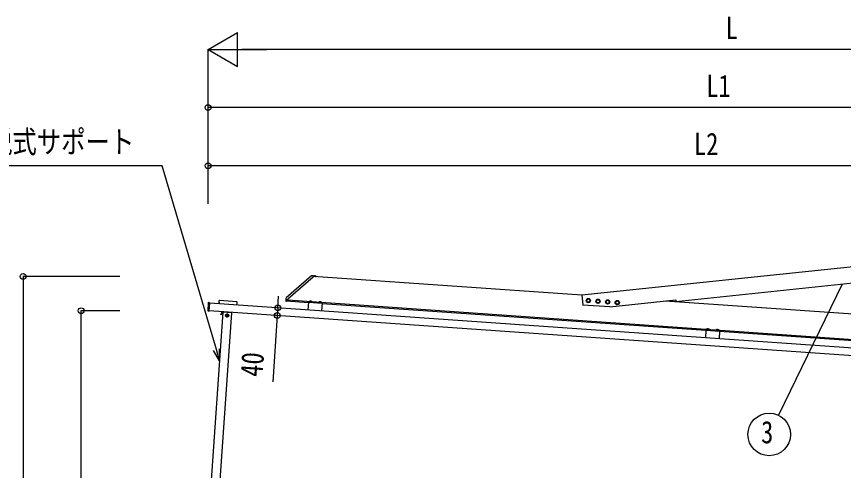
# Model space of a CAD drawing. Units: millimetres, scale not verified. Extents: x -14718 to 14718, y -10395 to 10395.
# Drawn here: x -5578 to -1305, y -5311 to -2967 of the extents above; entities that cross this region are included whole.
import ezdxf
from ezdxf.enums import TextEntityAlignment as Align

# ---------------------------------------------------------------- set-up
doc = ezdxf.new("R2010")
doc.units = ezdxf.units.MM
doc.header["$LTSCALE"] = 40
for name, color, linetype in [('0-5_YKK_13', 4, 'Continuous'), ('0-6_YKK_A1', 4, 'Continuous'), ('0-7_YKK_D', 6, 'Continuous')]:
    doc.layers.add(name, color=color, linetype=linetype)
doc.styles.add('ＭＳ ゴシック', font='')
doc.styles.get('ＭＳ ゴシック').set_extended_font_data('MS Gothic')

msp = doc.modelspace()

# ---------------------------------------------------------------- linework, layer by layer
at = {"layer": '0-5_YKK_13'}
for p, q in [((-4054.34, -4306.84), (-4184.19, -4419.71)), ((-4044.68, -4312.35), (-4176.18, -4426.66)), ((-4044.08, -4305.92), (-4051.68, -4305.86)), ((-4044.12, -4306.39), (-4044.51, -4312.01)), ((-4044.12, -4306.39), (-4044.08, -4305.92)), ((-4040.7, -4309.11), (-4040.69, -4308.92)), ((-4029.51, -4310.44), (-4040.19, -4309.7)), ((-4036.99, -4306.59), (-4035.93, -4309.13)), ((-4034.83, -4309.81), (-4035.93, -4309.13)), ((-4034.83, -4309.81), (-4033.65, -4309.29)), ((-4032.25, -4306.92), (-4033.65, -4309.29)), ((-4029.61, -4310.44), (-4029.96, -4310.41)), ((-4028.93, -4309.94), (-4028.91, -4309.74)), ((-4530.92, -4444.29), (-4530.57, -4439.3)), ((-4530.51, -4438.81), (-4530.57, -4439.3)), ((-4530.51, -4438.81), (-4530.3, -4435.82)), ((-4530.3, -4435.31), (-4530.16, -4433.32)), ((-4530.3, -4435.31), (-4530.3, -4435.82)), ((-4439.58, -4442.16), (-4439.79, -4445.15)), ((-4439.58, -4442.16), (-4439.52, -4441.66)), ((-4439.38, -4439.67), (-4439.52, -4441.66)), ((-4185.98, -4428.53), (-4186.08, -4429.93)), ((-4185.56, -4422.45), (-4185.98, -4428.53)), ((-4184.17, -4429.48), (-4185.58, -4429.47)), ((-4177.08, -4437.46), (-4184.69, -4436.93)), ((-4176.53, -4429.55), (-4184.17, -4429.48)), ((-4176.57, -4430.04), (-4177.08, -4437.46)), ((-4176.57, -4430.04), (-4176.53, -4429.55)), ((-4176.53, -4429.55), (-4176.47, -4428.61)), ((-4176.35, -4427), (-4176.47, -4428.61)), ((-4064.51, -4436.46), (-4064.76, -4440)), ((-4064.76, -4440), (-4053.24, -4440.81)), ((-4064.71, -4440.3), (-4064.69, -4440.01)), ((-4063.71, -4436.06), (-4064.51, -4436.46)), ((-4063.71, -4436.06), (-4053.74, -4436.76)), ((-4061.63, -4436.66), (-4061.88, -4440.2)), ((-4055.87, -4437.06), (-4056.12, -4440.6)), ((-4053.74, -4436.76), (-4052.99, -4437.26)), ((-4053.32, -4440.8), (-4053.34, -4441.1)), ((-4052.99, -4437.26), (-4053.24, -4440.81)), ((-4014.64, -4439.94), (-4014.88, -4443.49)), ((-4014.88, -4443.49), (-4003.36, -4444.29)), ((-4014.83, -4443.79), (-4014.81, -4443.49)), ((-4013.83, -4439.55), (-4014.64, -4439.94)), ((-4013.83, -4439.55), (-4003.86, -4440.25)), ((-4011.76, -4440.14), (-4012, -4443.69)), ((-4006, -4440.55), (-4006.24, -4444.09)), ((-4003.86, -4440.25), (-4003.12, -4440.75)), ((-4003.12, -4440.75), (-4003.36, -4444.29)), ((-4587.11, -4444.89), (-4590.04, -4486.79)), ((-4580.69, -4444.84), (-4586.58, -4444.42)), ((-4581.88, -4487.75), (-4578.9, -4445.07)), ((-4580.46, -4444.96), (-4578.9, -4445.07)), ((-4531.31, -4449.78), (-4531.2, -4448.28)), ((-4531.14, -4447.79), (-4531.2, -4448.28)), ((-4531.14, -4447.79), (-4530.93, -4444.79)), ((-4530.92, -4444.29), (-4530.93, -4444.79)), ((-4440.42, -4454.63), (-4440.53, -4456.13)), ((-4440.21, -4451.14), (-4440.42, -4454.13)), ((-4440.42, -4454.63), (-4440.42, -4454.13)), ((-4440.21, -4451.14), (-4440.14, -4450.64)), ((-4439.8, -4445.65), (-4440.14, -4450.64)), ((-4439.8, -4445.65), (-4439.79, -4445.15)), ((-4003.44, -4444.29), (-4003.46, -4444.59)), ((-4589.57, -4487.32), (-4583.69, -4487.73)), ((-4581.88, -4487.75), (-4583.45, -4487.64)), ((-4583.08, -4487.66), (-4583.08, -4487.66)), ((-4522.2, -4505.49), (-4514.6, -4491.78)), ((-4517.59, -4502.33), (-4519.77, -4501.12)), ((-4509.26, -4492.92), (-4511.94, -4492.74)), ((-4509.3, -4493.42), (-4509.16, -4491.43)), ((-4500.44, -4510.08), (-4479.49, -4511.54)), ((-4489.23, -4500.34), (-4490.7, -4521.29)), ((-4468.4, -4496.28), (-4468.26, -4494.29)), ((-2010.41, -4580.09), (-2010.66, -4583.64)), ((-2010.66, -4583.64), (-1999.14, -4584.44)), ((-2010.61, -4583.94), (-2010.59, -4583.64)), ((-2009.61, -4579.7), (-2010.41, -4580.09)), ((-2009.61, -4579.7), (-1999.63, -4580.4)), ((-2007.53, -4580.29), (-2007.78, -4583.84)), ((-2001.77, -4580.7), (-2002.02, -4584.24)), ((-1999.63, -4580.4), (-1998.89, -4580.9)), ((-1999.21, -4584.44), (-1999.23, -4584.74)), ((-1998.89, -4580.9), (-1999.14, -4584.44)), ((-1960.53, -4583.58), (-1960.78, -4587.12)), ((-1960.78, -4587.12), (-1949.26, -4587.93)), ((-1960.73, -4587.43), (-1960.71, -4587.13)), ((-1959.73, -4583.19), (-1960.53, -4583.58)), ((-1959.73, -4583.19), (-1949.75, -4583.89)), ((-1957.65, -4583.78), (-1957.9, -4587.33)), ((-1951.89, -4584.18), (-1952.14, -4587.73)), ((-1949.75, -4583.89), (-1949.01, -4584.39)), ((-1949.33, -4587.93), (-1949.36, -4588.22)), ((-1949.01, -4584.39), (-1949.26, -4587.93))]:
    msp.add_line(p, q, dxfattribs=at)
for points in [[(-4529.09, -4432.39), (-4484.7, -4435.5), (-4440.3, -4438.6)], [(-4186.08, -4429.93), (-4186.56, -4436.8), (-4184.69, -4436.93)], [(-4061.77, -4436.2), (-4060.78, -4438.63), (-4058.96, -4439.77)], [(-4055.68, -4436.62), (-4056.99, -4438.89), (-4058.96, -4439.77)], [(-4011.89, -4439.69), (-4010.9, -4442.12), (-4009.08, -4443.26)], [(-4005.8, -4440.11), (-4007.11, -4442.38), (-4009.08, -4443.26)], [(-4522.2, -4505.49), (-4520.01, -4506.71), (-4512.41, -4492.99)], [(-2007.66, -4579.83), (-2006.68, -4582.27), (-2004.85, -4583.41)], [(-2001.58, -4580.26), (-2002.89, -4582.53), (-2004.85, -4583.41)], [(-1957.78, -4583.32), (-1956.8, -4585.75), (-1954.98, -4586.89)], [(-1951.7, -4583.75), (-1953.01, -4586.02), (-1954.98, -4586.89)]]:
    msp.add_lwpolyline(points, dxfattribs=at)
for points in [[(-2613.23, -4433.85), (-2618.14, -4442.35), (-2627.96, -4442.35), (-2632.86, -4433.85), (-2627.96, -4425.35), (-2618.14, -4425.35)], [(-2563.36, -4437.34), (-2568.26, -4445.84), (-2578.08, -4445.84), (-2582.99, -4437.34), (-2578.08, -4428.84), (-2568.26, -4428.84)], [(-2513.48, -4440.83), (-2518.39, -4449.33), (-2528.2, -4449.33), (-2533.11, -4440.83), (-2528.2, -4432.33), (-2518.39, -4432.33)], [(-2463.6, -4444.32), (-2468.51, -4452.82), (-2478.32, -4452.82), (-2483.23, -4444.32), (-2478.32, -4435.82), (-2468.51, -4435.82)], [(-4489.44, -4503.32), (-4483.22, -4507.52), (-4483.74, -4515.01), (-4490.49, -4518.3), (-4496.71, -4514.1), (-4496.19, -4506.61)]]:
    msp.add_lwpolyline(points, close=True, dxfattribs=at)
for centre, radius in [((-2623.05, -4433.85), 11), ((-2623.05, -4433.85), 8.5), ((-2573.17, -4437.34), 11), ((-2573.17, -4437.34), 8.5), ((-2523.29, -4440.83), 11), ((-2523.29, -4440.83), 8.5), ((-2473.42, -4444.32), 11), ((-2473.42, -4444.32), 8.5), ((-4489.96, -4510.81), 8.5), ((-4489.96, -4510.81), 6.5)]:
    msp.add_circle(centre, radius, dxfattribs=at)
for centre, radius, start, end in [((-4051.72, -4309.86), 4, 89.5, 131), ((-4045.01, -4311.97), 0.5, 311, 356), ((-4040.16, -4309.15), 0.545, 176, 266), ((-4040.14, -4308.96), 0.55, 134.43917, 176), ((-4035.13, -4314.06), 7.7, 37.56083, 134.43917), ((-4029.47, -4309.9), 0.545, 266, 356), ((-4029.46, -4309.7), 0.55, 356, 37.56083), ((-4185.58, -4429.97), 0.5, 89.5, 176), ((-4181.57, -4422.73), 4, 131, 176), ((-4175.85, -4427.04), 0.5, 131, 176), ((-4063.22, -4438.66), 2.56, 51.61708, 120.38292), ((-4059.39, -4445.94), 9.55, 68.41276, 103.58724), ((-4054.58, -4439.26), 2.56, 51.61708, 120.38292), ((-4013.34, -4442.15), 2.56, 51.61708, 120.38292), ((-4009.51, -4449.43), 9.55, 68.41276, 103.58724), ((-4004.7, -4442.75), 2.56, 51.61708, 120.38292), ((-2623.05, -4433.85), 8.6, 141.25399, 158.74601), ((-2623.05, -4433.85), 8.6, 201.25399, 218.74601), ((-2623.05, -4433.85), 8.6, 81.25399, 98.74601), ((-2623.05, -4433.85), 8.6, 261.25399, 278.74601), ((-2623.05, -4433.85), 8.6, 21.25399, 38.74601), ((-2623.05, -4433.85), 8.6, 321.25399, 338.74601), ((-2573.17, -4437.34), 8.6, 141.25399, 158.74601), ((-2573.17, -4437.34), 8.6, 201.25399, 218.74601), ((-2573.17, -4437.34), 8.6, 81.25399, 98.74601), ((-2573.17, -4437.34), 8.6, 21.25399, 38.74601), ((-2573.17, -4437.34), 8.6, 321.25399, 338.74601), ((-2523.29, -4440.83), 8.6, 141.25399, 158.74601), ((-2523.29, -4440.83), 8.6, 201.25399, 218.74601), ((-2523.29, -4440.83), 8.6, 81.25399, 98.74601), ((-2523.29, -4440.83), 8.6, 21.25399, 38.74601), ((-2523.29, -4440.83), 8.6, 321.25399, 338.74601), ((-2473.42, -4444.32), 8.6, 141.25399, 158.74601), ((-2473.42, -4444.32), 8.6, 81.25399, 98.74601), ((-2473.42, -4444.32), 8.6, 21.25399, 38.74601), ((-2573.17, -4437.34), 8.6, 261.25399, 278.74601), ((-2523.29, -4440.83), 8.6, 261.25399, 278.74601), ((-2473.42, -4444.32), 8.6, 201.25399, 218.74601), ((-2473.42, -4444.32), 8.6, 261.25399, 278.74601), ((-2473.42, -4444.32), 8.6, 321.25399, 338.74601), ((-4511.97, -4493.23), 3, 134.18969, 151), ((-4511.97, -4493.23), 0.5, 86, 151), ((-4489.96, -4510.81), 7.05, 153.21814, 198.78186), ((-4489.96, -4510.81), 7.05, 213.21814, 258.78186), ((-4489.96, -4510.81), 7.05, 93.21814, 138.78186), ((-4489.96, -4510.81), 7.05, 273.21814, 318.78186), ((-4489.96, -4510.81), 7.05, 33.21814, 78.78186), ((-4489.96, -4510.81), 7.05, 333.21814, 18.78186), ((-2009.12, -4582.3), 2.56, 51.61708, 120.38292), ((-2005.29, -4589.58), 9.55, 68.41276, 103.58724), ((-2000.48, -4582.9), 2.56, 51.61708, 120.38292), ((-1959.24, -4585.78), 2.56, 51.61708, 120.38292), ((-1955.41, -4593.07), 9.55, 68.41276, 103.58724), ((-1950.6, -4586.39), 2.56, 51.61708, 120.38292)]:
    msp.add_arc(centre, radius, start, end, dxfattribs=at)
for centre, major_axis, ratio, start_param, end_param in [((-4529.16, -4433.39), (0.659, -0.758), 0.99628, 2.358058, 3.9251274), ((-4440.38, -4439.6), (-0.758, -0.659), 0.99628, 2.358058, 3.9251274), ((-4589.54, -4486.82), (-0.379, -0.329), 0.99628, 5.4996506, 7.06672), ((-4586.61, -4444.92), (-0.329, 0.379), 0.99628, 5.4996506, 7.06672), ((-4580.71, -4445.14), (-0.021, -0.3), 0.998135, 2.2547257, 3.1415927), ((-4583.67, -4487.43), (-0.021, -0.3), 0.998135, 0, 0.8868669)]:
    msp.add_ellipse(centre, major_axis=major_axis, ratio=ratio, start_param=start_param, end_param=end_param, dxfattribs=at)
at = {"layer": '0-6_YKK_A1'}
for p, q in [((-2656.32, -4404.3), (611.57, -4060.83)), ((-2656.09, -4406.48), (-4044.33, -4309.41)), ((-4069.85, -4444.96), (-4184.07, -4436.97)), ((611.57, -4767.3), (-4176.74, -4432.47)), ((-4069.67, -4442.46), (-4072.43, -4481.87)), ((-4069.67, -4442.46), (-3998.84, -4447.42)), ((-2656.32, -4404.3), (-2650.78, -4456.98)), ((611.57, -4634.98), (-2226.34, -4436.53)), ((610.38, -4849.42), (-4581.79, -4486.35)), ((613.18, -4809.52), (-4579, -4446.44)), ((-3998.84, -4447.42), (-4001.6, -4486.82)), ((-2015.74, -4588.59), (-3999.02, -4449.91)), ((-2512.7, -4466.63), (-2650.78, -4456.98)), ((-4511.09, -4493.3), (-4656.54, -6573.22)), ((-4466.6, -4496.41), (-4612.04, -6576.33)), ((-4466.6, -4496.41), (-4511.09, -4493.3)), ((-2015.57, -4586.1), (-2018.32, -4625.5)), ((-2015.57, -4586.1), (-1944.74, -4591.05)), ((-1944.74, -4591.05), (-1947.5, -4630.46)), ((38.36, -4732.23), (-1944.92, -4593.55))]:
    msp.add_line(p, q, dxfattribs=at)
msp.add_lwpolyline([(-2512.7, -4466.63), (-2170.9, -4430.71), (-2170.07, -4438.66), (611.57, -4146.3)], dxfattribs=at)
at = {"layer": '0-7_YKK_D'}
for p, q in [((-4588.43, -3137.5), (-4436.88, -3050)), ((-4436.88, -3225), (-4436.88, -3050)), ((-4588.43, -3934.5), (-4588.43, -3136.5)), ((-4588.43, -3137.5), (-4436.88, -3225)), ((-4588.43, -3137.5), (-4285.32, -3137.5)), ((671.57, -3137.5), (-4413.43, -3137.5)), ((-4588.43, -3934.5), (-4588.43, -3436.5)), ((746.57, -3437.5), (-4588.43, -3437.5)), ((-4588.43, -3934.5), (-4588.43, -3736.5)), ((619.82, -3737.5), (-4588.43, -3737.5)), ((-5044.1, -4308.81), (-5545.1, -4308.81)), ((-5544.1, -4308.81), (-5544.1, -7067.5)), ((-1311.1, -4348.38), (-1640.07, -5025.69)), ((-4227.54, -4471.02), (-4223.39, -4411.67)), ((-5044.1, -4485.92), (-5245.1, -4485.92)), ((-5244.1, -7067.5), (-5244.1, -4485.92)), ((-4227.54, -4471.02), (-4230.33, -4510.92)), ((-4230.33, -4510.92), (-4254.31, -4853.89))]:
    msp.add_line(p, q, dxfattribs=at)
for points in [[(-4528.51, -4744.21), (-4545.33, -4687.14), (-4825.05, -3738.5), (-5882.27, -3738.5)], [(-4530.04, -4682.63), (-4528.51, -4744.21), (-4560.63, -4691.65)]]:
    msp.add_lwpolyline(points, dxfattribs=at)
for centre, radius in [((-4588.43, -3437.5), 14.88), ((-4588.43, -3737.5), 14.88), ((-5544.1, -4308.81), 14.88), ((-5244.1, -4485.92), 14.88), ((-4227.54, -4471.02), 14.88), ((-4230.33, -4510.92), 14.88), ((-1688.13, -5124.63), 110)]:
    msp.add_circle(centre, radius, dxfattribs=at)

# ---------------------------------------------------------------- texts
at = {"layer": '0-7_YKK_D', "style": 'ＭＳ ゴシック', "width": 0.8}
for s, p in [('L', (-1912.93, -3117.5)), ('L1', (-2013.33, -3417.5)), ('着脱式サポート', (-5851.4, -3706.2)), ('L2', (-2076.71, -3717.5)), ('3', (-1730.13, -5205.45))]:
    msp.add_text(s, height=115.5, dxfattribs=at).set_placement(p, align=Align.BOTTOM_LEFT)
msp.add_text('40', height=115.5, rotation=86, dxfattribs=at).set_placement((-4272.86, -4832.54), align=Align.BOTTOM_LEFT)

doc.saveas('drawing.dxf')
